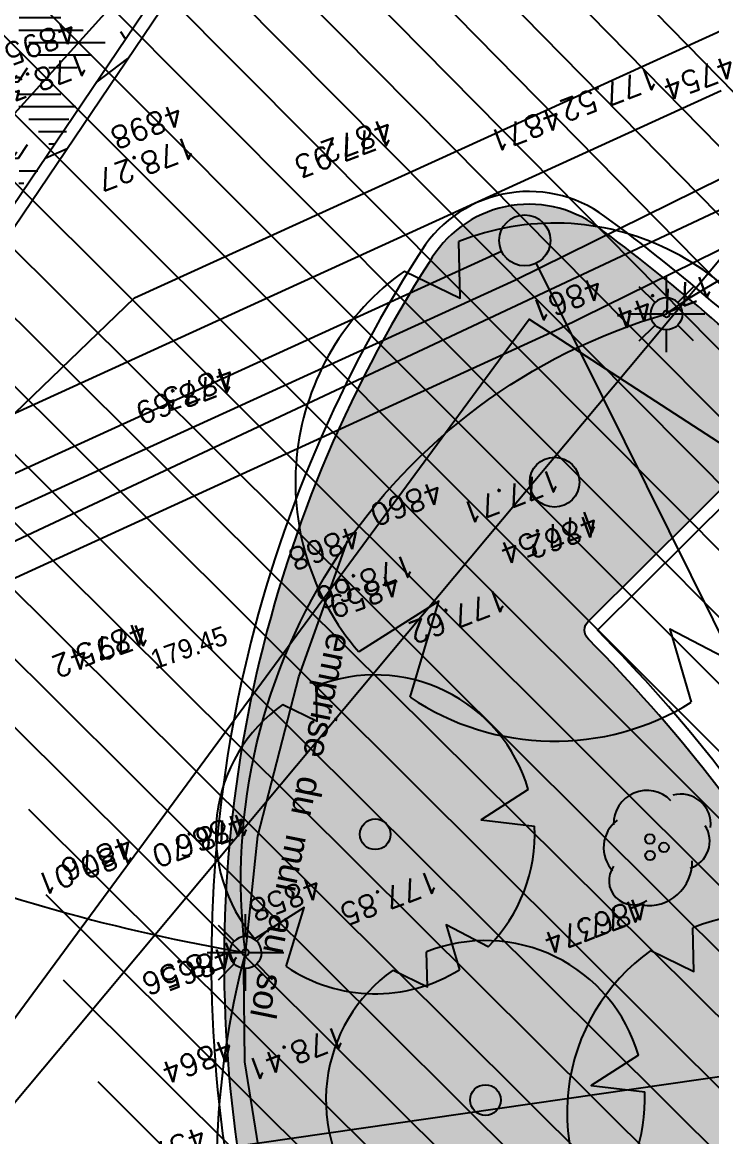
# Model space of a CAD drawing. Header units: centimetres. Extents: x 212517 to 243222, y -357108 to -330212.
# Drawn here: x 233002 to 234081, y -341884 to -340138 of the extents above; entities that cross this region are included whole.
import ezdxf
from ezdxf.enums import TextEntityAlignment as Align
from ezdxf.lldxf.tags import DXFTag

# ---------------------------------------------------------------- set-up
doc = ezdxf.new("R2010")
doc.units = ezdxf.units.CM
doc.layers.get('0').update_dxf_attribs({"color": 252})
for name, color, linetype in [('Fond topo - BAT_TXT', 252, 'Continuous'), ('Fond topo - CLO_MUR', 252, 'Continuous'), ('Fond topo - Z_500', 252, 'Continuous'), ('prlm-VRD', 2, 'Continuous'), ('SA - arbre', 252, 'Continuous'), ('SA - arbuste', 252, 'Continuous'), ('SA - bordure', 252, 'Continuous'), ('SA - CAB-réso', 252, 'Continuous'), ('SA - couvre sol', 252, 'Continuous'), ('SA - EBC', 252, 'Continuous'), ('SA - ECL-réso', 252, 'Eclairage public'), ('SA - EDF-réso', 252, 'Texte-BT'), ('SA - enrobé', 252, 'Continuous'), ('SA - EP-réso', 252, 'EP'), ('SA - EU-réso', 252, 'EU'), ('SA - EVMV', 252, 'Continuous'), ('SA - GAZ-réso', 252, 'Texte-GAZ'), ('SA - haie séparative', 252, 'Continuous'), ('SA - limite revêtement', 252, 'Continuous'), ('SA - muret béton', 252, 'Continuous'), ('SA - PTT-réso', 252, 'Texte-Telecom')]:
    doc.layers.add(name, color=color, linetype=linetype)
for name, color, linetype, plot in [('Fond topo - N', 252, 'Continuous', False), ('Fond topo - NCACHE', 252, 'Continuous', False), ('Fond topo - ZCACHE', 252, 'Continuous', False)]:
    doc.layers.add(name, color=color, linetype=linetype, plot=plot)
doc.layers.add('Fond topo - P', color=252, linetype='Continuous', lineweight=50)
doc.layers.add('Fond topo - VOI', color=252, linetype='Continuous', lineweight=25)
doc.styles.add('2000_ARIAL', font='arial.ttf', dxfattribs={"height": 0.400000006})
doc.styles.add('Arial', font='arial.ttf')
doc.styles.add('Lignes', font='arial.ttf', dxfattribs={"height": 0.35})
doc.styles.add('SIMPLEX', font='simplex_.ttf', dxfattribs={"height": 1.25})
tags = doc.linetypes.add('Eclairage public', pattern='A,5,-0.25,["ECL",Lignes,S=1,R=0,X=0,Y=-0.18],-1.25', length=6.5).pattern_tags.tags
tags[15:16] = [DXFTag(74, 4), DXFTag(75, 0), DXFTag(340, '0'), DXFTag(46, 0.0), DXFTag(50, 0.0), DXFTag(44, 0.0), DXFTag(45, 0.0)]
tags[4:5] = [DXFTag(74, 4), DXFTag(75, 0), DXFTag(340, '0'), DXFTag(46, 0.0), DXFTag(50, 0.0), DXFTag(44, 0.0), DXFTag(45, 0.0)]
tags = doc.linetypes.add('EP', pattern='A,5,-0.25,["EP",Lignes,S=1,R=0,X=0,Y=-0.18],-1.25', length=6.5).pattern_tags.tags
tags[15:16] = [DXFTag(74, 4), DXFTag(75, 0), DXFTag(340, '0'), DXFTag(46, 0.0), DXFTag(50, 0.0), DXFTag(44, 0.0), DXFTag(45, 0.0)]
tags[4:5] = [DXFTag(74, 4), DXFTag(75, 0), DXFTag(340, '0'), DXFTag(46, 0.0), DXFTag(50, 0.0), DXFTag(44, 0.0), DXFTag(45, 0.0)]
tags = doc.linetypes.add('EU', pattern='A,5,-0.25,["EU",Lignes,S=1,R=0,X=0,Y=-0.18],-1.25', length=6.5).pattern_tags.tags
tags[15:16] = [DXFTag(74, 4), DXFTag(75, 0), DXFTag(340, '0'), DXFTag(46, 0.0), DXFTag(50, 0.0), DXFTag(44, 0.0), DXFTag(45, 0.0)]
tags[4:5] = [DXFTag(74, 4), DXFTag(75, 0), DXFTag(340, '0'), DXFTag(46, 0.0), DXFTag(50, 0.0), DXFTag(44, 0.0), DXFTag(45, 0.0)]
tags = doc.linetypes.add('Texte-BT', pattern='A,5,-0.25,["BT",Lignes,S=1,R=0,X=0,Y=-0.18],-1.25', length=6.5).pattern_tags.tags
tags[15:16] = [DXFTag(74, 4), DXFTag(75, 0), DXFTag(340, '0'), DXFTag(46, 0.0), DXFTag(50, 0.0), DXFTag(44, 0.0), DXFTag(45, 0.0)]
tags[4:5] = [DXFTag(74, 4), DXFTag(75, 0), DXFTag(340, '0'), DXFTag(46, 0.0), DXFTag(50, 0.0), DXFTag(44, 0.0), DXFTag(45, 0.0)]
tags = doc.linetypes.add('Texte-GAZ', pattern='A,5,-0.25,["GAZ",Lignes,S=1,R=0,X=0,Y=-0.18],-1.25', length=6.5).pattern_tags.tags
tags[15:16] = [DXFTag(74, 4), DXFTag(75, 0), DXFTag(340, '0'), DXFTag(46, 0.0), DXFTag(50, 0.0), DXFTag(44, 0.0), DXFTag(45, 0.0)]
tags[4:5] = [DXFTag(74, 4), DXFTag(75, 0), DXFTag(340, '0'), DXFTag(46, 0.0), DXFTag(50, 0.0), DXFTag(44, 0.0), DXFTag(45, 0.0)]
tags = doc.linetypes.add('Texte-Telecom', pattern='A,5,-0.25,["TEL",Lignes,S=1,R=0,X=0,Y=-0.18],-1.25', length=6.5).pattern_tags.tags
tags[15:16] = [DXFTag(74, 4), DXFTag(75, 0), DXFTag(340, '0'), DXFTag(46, 0.0), DXFTag(50, 0.0), DXFTag(44, 0.0), DXFTag(45, 0.0)]
tags[4:5] = [DXFTag(74, 4), DXFTag(75, 0), DXFTag(340, '0'), DXFTag(46, 0.0), DXFTag(50, 0.0), DXFTag(44, 0.0), DXFTag(45, 0.0)]
pattern_1 = [(349.2763985886067, (-277130161.1279894, -473864756.7787022), (22.32856350872324, 117.9043497231417), [37.5000005625, -202.5000030375]), (79.27639858860677, (-277130147.3110734, -473864759.3953308), (-235.8086994462835, 44.65712701744649), [15.000000225, -105.000001575]), (79.27639858860677, (-277130138.0997961, -473864761.1397498), (-235.8086994462835, 44.65712701744649), [15.000000225, -105.000001575]), (79.27639858860677, (-277130142.7054347, -473864760.2675403), (-235.8086994462835, 44.65712701744649), [18.75000028125, -101.25000151875]), (112.9664661186067, (-277130151.916716, -473864758.5231205), (-191.1515722884832, 280.4658259369293), [12.00000018, -420.7461593111922]), (45.58633105860677, (-277130133.4941673, -473864762.0119574), (22.32856353476547, 117.9043498154048), [12.00000018, -420.7461593111923]), (45.58633105860677, (-277130124.2828801, -473864763.7563783), (22.32856353476547, 117.9043498154048), [26.00000039, -406.6661590999923]), (112.9664661186067, (-277130161.1279894, -473864756.7787022), (-191.1515722884832, 280.4658259369293), [26.00000039, -406.6661590999922]), (349.2763985886067, (-277130073.3609553, -473864750.4999832), (22.32856350872324, 117.9043497231417), [44.42455106636825, -195.5754525336318]), (349.2763985886067, (-277130085.1249766, -473864728.4255323), (22.32856350872324, 117.9043497231417), [82.81008944215131, -56.09585564143782, 43.07431864611476, -58.01973967029608]), (349.2763985886067, (-277130096.7337571, -473864706.3804808), (22.32856350872324, 117.9043497231417), [119.4799495921992, -46.28746189431191, 29.47870124218051, -44.75389087130835]), (349.2763985886067, (-277130108.4191755, -473864684.3209158), (22.32856350872324, 117.9043497231417), [100.4611429069171, -139.5388606930829]), (349.2763985886067, (-277130104.5097786, -473864665.2146754), (22.32856350872324, 117.9043497231417), [65.56973938354608, -174.4302642164539])]

# ---------------------------------------------------------------- blocks, each defined once
blk = doc.blocks.new('200')
at = {"linetype": 'Continuous', "lineweight": -2}
blk.add_circle((0, 0), 0.4, dxfattribs=at)
blk = doc.blocks.new('Candélabre', base_point=(-13.42592592600001, -9.391534390999993))
for points in [[(-13.67592592600001, -9.391534390999993, -1), (-13.17592592600001, -9.391534390999993), (-13.37592592600001, -9.391534390999993, 1), (-13.475925926, -9.391534390999993)], [(-13.67592592600001, -9.391534390999993, -1), (-13.17592592600001, -9.391534390999993), (-13.37592592600001, -9.391534390999993, 1), (-13.475925926, -9.391534390999993)], [(-13.67592592600001, -9.391534390999993), (-13.475925926, -9.391534390999993, 1), (-13.37592592600001, -9.391534390999993), (-13.17592592600001, -9.391534390999993, -1)], [(-13.67592592600001, -9.391534390999993), (-13.475925926, -9.391534390999993, 1), (-13.37592592600001, -9.391534390999993), (-13.17592592600001, -9.391534390999993, -1)]]:
    blk.add_hatch(color=250).paths.add_polyline_path(points)
at = {"linetype": 'Continuous', "flags": 128}
for points in [[(-13.42592592600001, -9.141534390999993), (-13.42592592600001, -8.791534391999988)], [(-13.60270262100001, -9.214757695999992), (-13.850189994, -8.967270322999994)], [(-13.24914923200001, -9.214757696999996), (-13.001661857, -8.96727032199999)], [(-14.02592592600001, -9.391534390999993), (-13.67592592600001, -9.391534390999993)], [(-13.17592592600001, -9.391534390999993), (-12.825925927, -9.391534390999993)], [(-13.85018999600001, -9.815798461), (-13.60270262200001, -9.568311086999998)], [(-13.00166185800001, -9.815798458999993), (-13.249149231, -9.568311085999994)], [(-13.42592592600001, -9.991534390999988), (-13.42592592600001, -9.641534390999993)]]:
    blk.add_lwpolyline(points, dxfattribs=at)
for points in [[(-13.67592592600001, -9.391534390999993), (-13.475925926, -9.391534390999993, -1), (-13.37592592600001, -9.391534390999993), (-13.17592592600001, -9.391534390999993, 1)], [(-13.67592592600001, -9.391534390999993), (-13.475925926, -9.391534390999993, 1), (-13.37592592600001, -9.391534390999993), (-13.17592592600001, -9.391534390999993, -1)]]:
    blk.add_lwpolyline(points, format="xyb", close=True, dxfattribs=at)
blk = doc.blocks.new('PTOPO')
at = {"layer": 'Fond topo - NCACHE', "style": 'SIMPLEX'}
blk.add_attdef('MAT', text='', height=0.34, dxfattribs=at).set_placement((0.09999999986030161, -0.09999999962747097), align=Align.TOP_LEFT)
at = {"layer": 'Fond topo - ZCACHE', "style": 'SIMPLEX'}
blk.add_attdef('ALT', (0.09999999986030161, 0.09999999962747097), '', height=0.34, dxfattribs=at)
blk = doc.blocks.new('A$C1F970F0F')
at = {"layer": 'SA - couvre sol'}
h = blk.add_hatch(dxfattribs=at)
h.set_pattern_fill('PELOUSE6', color=256, scale=20.0000003, angle=-10.72360141139323, style=0, pattern_type=2)
h.set_pattern_definition(pattern_1)
edge = h.paths.add_edge_path()
edge.add_line((6335.94766446562, 9057.906686490796), (5886.296276689526, 8604.502703298296))
edge.add_arc((5616.481459429435, 8872.084400683229), 380.000000511181, 206.2859037988976, 315.23808789982166, ccw=False)
edge.add_line((5275.775203212008, 8703.801165148123), (5210.549457039155, 8835.857218275589))
edge.add_line((5210.549457039155, 8835.857218275589), (6202.844797042428, 9326.887013697162))
edge.add_line((6202.844797042428, 9326.88701369716), (6335.947664465621, 9057.906686490795))
h = blk.add_hatch(dxfattribs=at)
h.set_pattern_fill('PELOUSE6', color=256, scale=20.0000003, angle=-10.72360141139323, style=0, pattern_type=2)
h.set_pattern_definition(pattern_1)
edge = h.paths.add_edge_path()
edge.add_arc((4686.17633280365, 6461.263957909795), 2929.999943103911, 34.48608965995057, 42.89962862937583)
edge.add_arc((6700.681395940306, 8333.233251919955), 179.999999986126, 42.89962847510776, 139.7693510133963)
edge.add_arc((8036.110016895354, 7056.094568132154), 2027.519382076243, 136.5878893291629, 177.4536643126465)
edge.add_line((6010.592568096673, 7146.171807559098), (6018.948373371913, 7145.931843945988))
edge.add_line((6018.948373371913, 7145.931843945988), (6030.66105542983, 6828.889455646445))
edge.add_line((6030.661055429829, 6828.889455646445), (6086.545484387591, 6513.581804602189))
edge.add_line((6086.545484387591, 6513.581804602189), (6198.444306795145, 6127.414684863436))
edge.add_line((6198.444306795145, 6127.414684863435), (6298.474729685709, 5856.208511224729))
edge.add_line((6298.474729685709, 5856.20851122473), (6412.911502342192, 5600.584971789341))
edge.add_line((6412.911502342192, 5600.58497178934), (6430.976089253624, 5561.150698599641))
edge.add_line((6430.976089253624, 5561.150698599641), (6391.541816136887, 5543.086111698089))
edge.add_line((6391.541816136887, 5543.086111698089), (6373.477229225455, 5582.520384887787))
edge.add_line((6373.477229225455, 5582.520384887787), (6385.636062437989, 5588.090268212786))
edge.add_line((6385.636062437989, 5588.090268212785), (6270.263852773479, 5845.803342882811))
edge.add_line((6270.263852773479, 5845.803342882812), (6260.946051039006, 5842.366608122313))
edge.add_line((6260.946051039007, 5842.366608122313), (6247.104147932258, 5879.895286746139))
edge.add_line((6247.104147932258, 5879.895286746139), (6256.486317609877, 5883.355762637208))
edge.add_line((6256.486317609876, 5883.355762637208), (6193.646684101131, 6053.728895531077))
edge.add_line((6193.64668410113, 6053.728895531078), (6224.942961944316, 5457.232163833863))
edge.add_line((6224.942961944316, 5457.232163833862), (6349.299166892059, 5359.882025415485))
edge.add_line((6349.29916689206, 5359.882025415484), (6631.131740746965, 5067.486222945057))
edge.add_line((6631.131740746965, 5067.486222945058), (7007.85703846356, 4662.392471667164))
edge.add_arc((6266.884495562824, 4074.377509715027), 945.9396940674151, 15.593354854106678, 38.434526739372416, ccw=False)
edge.add_line((7178.007696354092, 4328.653772497254), (7183.460765751301, 4267.538145496965))
edge.add_line((7183.460765751301, 4267.538145496964), (7669.186119522447, 4309.38338142006))
edge.add_line((7669.186119522446, 4309.383381420061), (7572.789861443083, 5439.941213907456))
edge.add_line((7572.789861443084, 5439.941213907456), (7073.641136563043, 5396.939554527152))
edge.add_line((7073.641136563043, 5396.939554527152), (7049.790845618051, 5685.959026753412))
edge.add_line((7049.790845618052, 5685.959026753411), (7549.313860756474, 5728.992931432434))
edge.add_arc((8316.594495169884, 5740.649924566463), 767.3691793620403, 180.3057384606458, 180.870405297152, ccw=False)
edge.add_line((7549.236240977923, 5736.555152486859), (7069.119661158346, 5822.525488846271))
edge.add_arc((7072.644821027429, 5842.212368796683), 19.99999985711144, 176.038037171249, 259.8481260634846, ccw=False)
edge.add_arc((8504.663289780396, 5743.031176354228), 1455.448990157917, 169.2799127558144, 176.0380375514712, ccw=False)
edge.add_arc((4686.176394906122, 6461.263910698351), 2429.999890929686, -10.61202557555735, -2.87348500570751)
edge.add_arc((7133.095811341383, 6338.443570199892), 20.00000020604537, 90.1409179801426, 177.126514438636, ccw=False)
edge.add_line((7133.046621735704, 6358.44350999165), (7614.451910480803, 6359.627511750571))
edge.add_arc((4808.667676000008, 6462.331267599114), 2807.663304587354, -2.096335715599202, 3.063663128893586)
edge.add_line((7612.31817326701, 6612.388327016001), (7134.702083077234, 6568.527275144537))
edge.add_arc((7132.873113816116, 6588.443471704308), 20.00000034913729, 182.9755633723495, 275.24694149338035, ccw=False)
edge.add_arc((4686.176253983268, 6461.263919471268), 2430.000032833829, 2.975562460078157, 14.66949649561051)
edge.add_arc((7056.312932851384, 7081.709150914684), 20.00000017546606, 105.4364946998268, 194.6694959608697, ccw=False)
edge.add_line((7050.989529879269, 7100.987672291234), (7513.850932238078, 7228.798181061445))
edge.add_arc((4661.509376136225, 6453.410151785248), 2955.855028348035, 15.2079308550242, 20.10997397197326)
edge.add_line((7437.158970696407, 7469.701584797454), (6987.694531252516, 7301.450674901103))
edge.add_arc((6980.682960577042, 7320.181341844977), 20.00000018748722, 200.5227063343824, 290.522704699226, ccw=False)
edge.add_arc((4686.301945798502, 6461.319648332696), 2429.862781547547, 20.52251332408417, 34.12876932729812)
edge.add_arc((6713.483443369026, 7834.969993664992), 18.89001674430282, 120.96134875829961, 213.2758309628496, ccw=False)
edge.add_line((6703.765290681826, 7851.168457730977), (7101.268859919588, 8120.247909627737))
at = {"layer": 'SA - EBC'}
h = blk.add_hatch(dxfattribs=at)
h.set_pattern_fill('_USER', color=256, scale=74.99999999999999, angle=-325.7236014113932, style=0, pattern_type=0)
h.set_pattern_definition([(34.27639858860678, (-277130161.1279894, -473864756.7787022), (-42.238928459823, 61.97477650275113), [])])
edge = h.paths.add_edge_path()
edge.add_line((5801.470568619522, -3162.013069131843), (4083.559282644929, -3271.123614088357))
edge.add_line((4083.559282644929, -3271.123614088356), (4014.481307725509, -3717.332461968055))
edge.add_line((4014.48130772551, -3717.332461968055), (3135.517961824245, -3810.19300101904))
edge.add_line((3135.517961824245, -3810.19300101904), (2274.245008604417, -3693.648081323564))
edge.add_line((2274.245008604417, -3693.648081323564), (1554.636776175834, -3420.099318784944))
edge.add_arc((2508.775769578408, -2315.674454232369), 1459.498372788833, 157.1868533427094, 229.1754823893534, ccw=False)
edge.add_arc((1966.013830892235, -2087.371785851423), 870.6752834691503, 94.3015183869224, 157.1868533106914, ccw=False)
edge.add_line((1900.708697991695, -1219.149067345796), (2859.239020416566, -1223.495634912559))
edge.add_arc((3100.860739749298, 1265.329539486049), 2500.526305395239, 264.4549516394795, 302.9422754293212)
edge.add_arc((4209.331858878893, -445.3369775435177), 462.1229708170858, 302.9422754305585, 376.8336969250394)
edge.add_arc((2214.122706379954, -1049.006753214115), 2546.655714682971, 16.8336969158998, 38.14703645440247)
edge.add_arc((3041.32627014761, -399.2990096244524), 1494.806919462396, 38.14703657403813, 72.97328584086019)
edge.add_line((3479.031970107599, 1029.988031775616), (2182.437305702805, 1414.38613606858))
edge.add_line((2182.437305702805, 1414.38613606858), (1056.590900019184, 1822.819186472099))
edge.add_arc((1766.412018482452, 3779.442320525911), 2081.398594438606, 212.7495497786225, 250.0603089288685, ccw=False)
edge.add_line((15.86575126143373, 2653.472571668582), (-104.0907319930869, 3091.26353710603))
edge.add_line((-104.0907319930869, 3091.26353710603), (-169.6986146466322, 3639.54836895815))
edge.add_line((-169.6986146466322, 3639.548368958149), (-35.58090533515337, 6158.014854826562))
edge.add_arc((-194.3533792400212, 7143.826589584332), 998.5156357593988, 279.1493507374978, 373.962283499627)
edge.add_arc((2392.201579171132, 7786.918955579627), 1666.786287877102, 172.6269749467245, 193.9622835974407, ccw=False)
edge.add_arc((-45.50651600643437, 8102.354993671941), 791.2455775503726, -7.373025019439765, 16.43829965925021)
edge.add_line((713.3969204091394, 8326.263765657093), (486.7428317772967, 9142.81155059313))
edge.add_line((486.7428317772967, 9142.811550593131), (1338.845530021721, 9564.23852196786))
edge.add_line((1338.845530021721, 9564.23852196786), (1632.623584095551, 8945.24637913095))
edge.add_line((1632.623584095551, 8945.246379130947), (1394.029444699765, 8829.874494032001))
edge.add_line((1394.029444699765, 8829.874494032001), (1731.997733793977, 8131.230781666551))
edge.add_arc((1233.216649704336, 7889.945865525577), 554.0766919865823, -19.640967550384175, 25.815335324856676, ccw=False)
edge.add_line((1755.055695752756, 7703.706797235046), (1558.214479468655, 6807.520788570679))
edge.add_line((1558.214479468655, 6807.52078857068), (1570.021725572625, 6609.158708993335))
edge.add_line((1570.021725572625, 6609.158708993335), (1852.913141606868, 5734.125706863067))
edge.add_line((1852.913141606869, 5734.125706863067), (2726.748207475315, 4020.986816292172))
edge.add_line((2726.748207475315, 4020.986816292172), (3802.352916265851, 4004.947770972833))
edge.add_arc((8355.58168857983, 5950.706307988518), 4951.552134169374, 203.138762427905, 230.8301436200186)
edge.add_arc((13583.66465597079, 12367.85935474512), 13228.79229856088, 230.8301435441083, 233.1638398044412)
edge.add_line((5652.622255943647, 1780.153648245416), (4998.697813068342, 1820.441475819727))
edge.add_line((4998.697813068342, 1820.441475819727), (4863.841220233488, 767.0816613875431))
edge.add_line((4863.841220233488, 767.0816613875434), (5595.355488733695, 631.185878681516))
edge.add_line((5595.355488733695, 631.1858786815158), (5852.747939948536, -2020.707044821664))
edge.add_line((5852.747939948536, -2020.707044821665), (5881.394298709887, -2966.563612924887))
edge.add_line((5881.394298709887, -2966.563612924887), (5801.470568619523, -3162.013069131842))
at = {"layer": 'SA - EVMV'}
h = blk.add_hatch(dxfattribs=at)
h.set_pattern_fill('_USER', color=256, scale=74.99999999999999, angle=-55.72360141139323, style=0, pattern_type=0)
h.set_pattern_definition([(304.2763985886068, (-277130161.1279894, -473864756.7787022), (61.97477650275113, 42.238928459823), [])])
h.paths.add_polyline_path([(6137.262643169798, 3161.503242351281), (5258.989506963931, 4651.014984356799), (5823.535050065982, 5411.828376675677), (6009.896409179055, 5810.580329425578), (6042.353956317322, 6037.937811191567), (5791.842057863324, 7412.226220178691), (5768.869517604411, 9187.383885517163), (6965.043931057882, 9781.279833201925), (7125.730307530321, 8202.475428701919), (7356.548247893039, 6578.483473019976), (7421.051285208732, 6215.102708379585), (8728.798868082513, 6201.995811803044), (8825.59209412568, 5455.189202343771), (8884.907463838514, 4910.231636065007), (8937.364138919358, 4349.844162727043), (8990.109761245629, 3720.436779551583), (8238.933497559277, 3575.005023445903)])
at = {"layer": 'SA - haie séparative'}
h = blk.add_hatch(dxfattribs=at)
h.set_pattern_fill('PAVES_EVERGREEN1', color=256, scale=30.0000012, angle=-10.72360141139323, style=0, pattern_type=2)
h.set_pattern_definition([(349.2763985886067, (-277130152.3634321, -473864750.8052154), (32.26715867605478, 9.155903067109474), [15.0000006, -15.0000006]), (79.27639858860677, (-277130152.3634321, -473864750.8052154), (-9.155903067109474, 32.26715867605478), [15.0000006, -15.0000006])])
edge = h.paths.add_edge_path()
edge.add_line((4990.89679075594, 7999.396356755975), (4901.352205441892, 7973.025785033769))
edge.add_arc((903.617784624736, 5442.82969453006), 4731.149200330352, -1.5300427940998134, 32.33002642540362, ccw=False)
edge.add_line((5633.080149498623, 5316.502756093607), (5316.285150292099, 5244.384433038985))
edge.add_line((5316.285150292098, 5244.384433038984), (5382.489440795282, 5073.187318998599))
edge.add_line((5382.489440795283, 5073.1873189986), (5271.06356636646, 4873.602356752104))
edge.add_line((5271.063566366459, 4873.602356752104), (5348.738899089572, 4827.757775327154))
edge.add_line((5348.738899089572, 4827.757775327153), (5481.681186514901, 5066.214502026171))
edge.add_line((5481.681186514902, 5066.214502026171), (5437.779338418259, 5179.73991923312))
edge.add_line((5437.779338418259, 5179.73991923312), (5721.570925949239, 5244.345021711062))
edge.add_arc((889.1521923548605, 5437.144658379866), 4836.263280332607, -2.284725396175156, 31.99193442340654)
at = {"layer": 'SA - muret béton'}
h = blk.add_hatch(dxfattribs=at)
h.set_pattern_fill('_USER', color=256, scale=25, angle=-143.4936667190104, style=0, pattern_type=0)
h.set_pattern_definition([(216.5063332809896, (-277130161.1279894, -473864756.7787022), (14.87279096815364, -20.09477765036497), [])])
edge = h.paths.add_edge_path()
edge.add_line((5193.061519410154, 8827.203445430448), (5257.843294998138, 8694.944152735037))
edge.add_arc((5616.481459358143, 8872.084400278642), 400.0000002941545, 206.2859037540927, 315.2380879514633)
edge.add_line((5900.497056554697, 8590.419456090678), (6360.210637578124, 9053.969607238887))
edge.add_line((6360.210637578124, 9053.969607238887), (6220.770168921872, 9335.75724747537))
edge.add_line((6220.770168921872, 9335.75724747537), (6202.844797042428, 9326.88701369716))
edge.add_line((6202.844797042428, 9326.88701369716), (6335.94766446562, 9057.906686490796))
edge.add_line((6335.94766446562, 9057.906686490796), (5886.296276689526, 8604.502703298296))
edge.add_arc((5616.481459400329, 8872.08440050106), 380.0000004035717, 206.2859037762143, 315.2380879224146, ccw=False)
edge.add_line((5275.775203212008, 8703.801165148123), (5210.549457039155, 8835.857218275589))
edge.add_line((5210.549457039155, 8835.857218275589), (5193.061519410154, 8827.203445430448))
at = {"layer": 'Fond topo - CLO_MUR', "ltscale": 2, "flags": 128}
blk.add_lwpolyline([(6412.911502342192, 5600.58497178934), (6225.44020551084, 6083.891259351703), (6161.982692235174, 6295.458445207491), (6035.505080035824, 6871.63074529832), (6047.038736581859, 7273.245671686665), (6072.090328797519, 7415.967244104614), (6132.521078990236, 7617.034198745414), (6242.157013779756, 7849.708256742851), (6356.442350283198, 8044.938410706075)], dxfattribs=at)
at = {"layer": 'Fond topo - VOI', "ltscale": 2, "flags": 128}
blk.add_lwpolyline([(5639.884015980822, 14282.76898646135), (6179.074060184528, 13730.4134533185, -0.005078430071305425), (6343.1483697738, 13545.11763264016, -0.01498965990198168), (6396.182976463164, 13480.14751606638, -0.008052881892180013), (6924.298623853121, 12768.62846445145, -0.02502080065405084), (7078.852120834868, 12528.76074308369, -0.01315237506544015), (7305.49723599993, 12109.95947007773, -0.01622344874307645), (7469.001968976629, 11760.20271195122, -0.0002441829907726637), (7504.611965031092, 11676.9913265394, -2.386900651964397e-05), (7868.449045659429, 10825.54154632405, -0.0004607339102045271), (8056.526262906224, 10384.2208908691, -0.0002713929879899899), (8374.720241644169, 9634.540919018482), (8900.918350322725, 8327.998671989055), (9181.050253584182, 7639.776394233361), (9227.846231822321, 7515.619963970066, -0.01912067303515585), (9430.073626438107, 6877.215983667462, -0.01912067306015491), (9582.936642438128, 6225.227902062202, -0.006135088442580186), (9621.373155263293, 6013.751243740732, -0.006135088374511259), (9654.60896875709, 5801.395117808072), (9743.87632691115, 5167.316416374032), (9926.38109093471, 3640.55347439608), (10105.54692394565, 2112.741898849393), (10117.19406944453, 2013.422494900099)], format="xyb", dxfattribs=at)
at = {"layer": 'SA - arbre', "ltscale": 3.900000095367432, "elevation": 9.999999999999998e-08, "flags": 128}
for points in [[(6522.826219397098, 8443.623298374661), (6600.640402271447, 8385.435214466224), (6615.134094410359, 8473.290528121104)], [(6407.165440671377, 7786.193281384651), (6479.639714203746, 7925.514620891628), (6341.454447253129, 7871.005954740452)], [(6921.618763371605, 7740.22692690546), (6826.597547527192, 7814.962854765819), (6838.458420795773, 7696.432475467456)]]:
    blk.add_lwpolyline(points, dxfattribs=at)
at = {"layer": 'SA - arbre', "ltscale": 2.400000095367432, "elevation": 9.999999999999998e-08, "flags": 128}
for points in [[(6209.415600361606, 7812.160900110503), (6257.30125135102, 7776.352848440014), (6266.22044651876, 7830.417656871174)], [(6562.17035908513, 7609.706256694535), (6480.66741371723, 7576.748071595408), (6561.041803665488, 7551.262098412384)], [(6138.239736597263, 7407.588581950142), (6182.83928947291, 7493.324790868392), (6097.802202107219, 7459.780996301412)], [(6454.826396667156, 7379.30159453739), (6396.351802281632, 7425.292934799343), (6403.650801217529, 7352.351162959623)], [(6301.529226544246, 7371.121102117972), (6349.414877533661, 7335.313050447483), (6358.33407271873, 7389.377858970147)], [(6654.28398526777, 7168.666458702004), (6572.78103989987, 7135.708273602876), (6653.155429865457, 7110.222300511357)]]:
    blk.add_lwpolyline(points, dxfattribs=at)
at = {"layer": 'SA - arbre', "ltscale": 3, "elevation": 9.999999999999998e-08, "flags": 128}
blk.add_lwpolyline([(6703.889152616388, 7326.045783454116), (6763.746216351597, 7281.285718795209), (6774.895210328602, 7348.866729425663)], dxfattribs=at)
at = {"layer": 'SA - arbre', "ltscale": 3.900000095367432}
blk.add_circle((6692.24411858516, 8074.928590994773), 38.99999999999999, dxfattribs=at)
at = {"layer": 'SA - arbre', "ltscale": 2.400000095367432}
for centre in [(6313.672769074645, 7585.271849396737), (6405.786395274614, 7144.232051495712)]:
    blk.add_circle(centre, 24, dxfattribs=at)
at = {"layer": 'SA - arbre', "ltscale": 3.900000095367432}
for start, end in [(5.615758544138957, 100.9551486135385), (114.6790985122949, 210.1704842050026), (225.3651125949154, 291.1217116398345)]:
    blk.add_arc((6692.24411858516, 8074.928590994773), 405.7559995999999, start, end, dxfattribs=at)
at = {"layer": 'SA - arbre', "ltscale": 2.400000095367432}
for centre, start, end in [((6313.672769074645, 7585.271849396737), 5.615758488842114, 100.955148599448), ((6313.672769074645, 7585.271849396737), 114.6790985122949, 210.1704842142537), ((6313.672769074645, 7585.271849396737), 304.4232597303638, 352.1717179394186), ((6313.672769074645, 7585.271849396737), 225.3651126157317, 291.1217116165674), ((6405.786395274614, 7144.232051495712), 5.615758488842114, 100.9551486386206), ((6405.786395274614, 7144.232051495712), 114.6790985122949, 210.1704842142537), ((6405.786395274614, 7144.232051495712), 304.4232597303638, 352.1717179394186)]:
    blk.add_arc(centre, 249.6959998, start, end, dxfattribs=at)
at = {"layer": 'SA - arbre', "ltscale": 3}
for start, end in [(5.615758540538556, 100.9551486135385), (114.6790985122949, 210.1704842142537)]:
    blk.add_arc((6834.210613526231, 7042.434470034699), 312.1199996999999, start, end, dxfattribs=at)
at = {"layer": 'SA - arbuste'}
for centre in [(6734.777671081219, 7497.97901437924), (6730.434411143072, 7472.619244583068), (6754.07064803833, 7481.004522430767)]:
    blk.add_circle(centre, 7.5, dxfattribs=at)
at = {"layer": 'SA - arbuste', "ltscale": 0.800000011920929}
for centre, radius, start, end in [((6734.637799190987, 7522.473422402685), 52.09335999999999, 32.9049446683259, 171.1222226947237), ((6786.645335910042, 7511.758872881008), 47.1596, 342.9842594908044, 94.63470461757107), ((6714.141508144851, 7488.165570740835), 53.97568, 116.3248627154267, 211.8320555073776), ((6782.478855559806, 7485.50508557475), 44.59584, 277.8831336434853, 22.28760147896251), ((6697.037400604202, 7438.93260227108), 37.90984, 133.2696686351559, 293.7521365895177), ((6726.076408245718, 7463.16909507314), 68.40896, 251.0377365793105, 350.7437825594993)]:
    blk.add_arc(centre, radius, start, end, dxfattribs=at)
at = {"layer": 'SA - bordure', "elevation": 9.999999999999998e-08, "flags": 128}
for points in [[(7132.873113495158, 6588.443471385939, 0.05106874003880187), (7056.312932571319, 7081.70915106251), (7538.311832372427, 7214.804121296649, 0.02476009810036266), (7448.94962701597, 7495.470609850445), (6980.682960525053, 7320.181341570459, 0.05928958460944116), (6715.044223976334, 7834.652031656822), (7129.292994216798, 8114.885499401262, 0.03793102981102866), (6847.190858420812, 8469.376475711182, 0.448929176355109), (6548.359163801135, 8462.840109695195, 0.1802867996624689), (5990.566606092258, 7146.026651659193)], [(7112.900078199147, 6587.405270960267, 0.05106873993652463), (7036.964878374047, 7076.644292085395, -0.4102981154760822), (7050.989529879269, 7100.987672291234), (7513.850932238078, 7228.798181061446, 0.02139245977515587), (7437.158970696407, 7469.701584797454), (6987.694531252517, 7301.450674901103, -0.414213559319059), (6961.952293898334, 7313.169770692741, 0.05928958515797771), (6698.482036738202, 7823.440700306689, -0.4143014340460295), (6703.837862160664, 7851.217581934368), (7101.439003088359, 8120.189162500496, 0.03624201714342074), (6832.535076851582, 8455.767356556842, 0.4497716766601062), (6563.260279393329, 8449.48916243595, 0.1803551462315874), (6010.547304919031, 7145.148202407152)]]:
    blk.add_lwpolyline(points, format="xyb", dxfattribs=at)
at = {"layer": 'SA - CAB-réso', "elevation": 9.999999999999998e-08, "flags": 128}
blk.add_lwpolyline([(9014.566115532376, 5048.241415424802), (8935.120619844252, 5117.710327440671, 0.09087497859259484), (7884.217388677309, 8639.080483669284), (7390.957962306487, 8489.118687360493), (6744.657857395806, 8309.685335149781), (5510.16022878775, 8004.412141119001, -0.2977231239250334), (5322.276951186663, 8053.934497477404), (4664.375473358868, 8848.007762671477), (4607.934646767239, 8916.130654775085, -0.05564552141704502), (4601.847878495041, 8925.4066386004, -0.366069999527649), (4649.300719062125, 9125.990703585443, -0.04315299786015206), (4656.642997819594, 9130.496374459515), (5002.349724613518, 9303.567502575448)], format="xyb", dxfattribs=at)
at = {"layer": 'SA - ECL-réso', "ltscale": 0.75, "elevation": 9.999999999999998e-08, "flags": 128}
for points in [[(4211.594348059567, 8772.167149153966), (4211.742566942583, 8772.23947841391), (4458.098792356445, 8892.458806755378, -0.3350513344847375), (4584.328483363927, 8847.803473250202), (4616.809952052048, 8808.599022837241), (5042.739307290758, 8294.511237273231), (5065.860419526081, 8087.691896436278, 0.1072676414993963), (6079.62296544096, 7441.030052417758, 0.2368363260151426), (6098.936805357072, 6241.185489291573, 0.1580303819712795), (6250.104878546203, 5203.553497180955, 0.3075812875445359), (5573.995894290247, 4399.350074270247, -0.71596019287391), (4660.231672516651, 3896.44953452052, 0.2668949414258047), (3495.140036089631, 3613.301397804965)], [(6079.62296544096, 7441.030052417758, -0.3688612105616934), (6913.385655810405, 8301.411355391892, -0.2546205328853831), (7642.34312649104, 8261.403504809092, -0.3073365536668565), (7868.785195376819, 7813.239566180241), (7870.647024769974, 7808.418928214736, -0.2495718796976199), (8349.543965804514, 6710.082718887611), (8349.52215911393, 6706.768986087925, -0.2136977009206384), (8597.694043863183, 5436.308932903066, -0.1946918286475566), (8695.712197281699, 4241.317790546431, -0.1897251175918905), (8808.86411701403, 3013.531902418893)]]:
    blk.add_lwpolyline(points, format="xyb", dxfattribs=at)
at = {"layer": 'SA - EDF-réso', "ltscale": 0.75, "flags": 128}
blk.add_lwpolyline([(5046.041507878794, 9213.655717316133), (4705.842430657141, 9043.341883282965, 0.3265561905725837), (4689.011295135912, 8974.949602441502), (4724.158320367117, 8932.527881266633), (5390.903404342826, 8127.79024660607, 0.3397143820577853), (5481.62072387948, 8100.372783806983), (6689.813242292834, 8397.587277643175), (7825.402460721983, 8713.943948785622), (7825.402460875883, 8713.943948472113)], format="xyb", dxfattribs=at)
at = {"layer": 'SA - enrobé'}
for points in [[(5900.497056554697, 8590.419456090678), (6360.210637578124, 9053.969607238887), (7370.412407968218, 8625.864014690866), (6911.799090041725, 9536.10230415287), (7010.70128525668, 9585.742926046769), (7020.781452921752, 9564.310513012775), (7026.744363143154, 9567.115009892732), (7262.580432867897, 9105.719912583041), (7291.122638515357, 9119.14398292848), (7342.762054097051, 9009.348459506178), (7434.067245025048, 9026.616541510186), (7377.912303133283, 8937.40151477274), (7468.942843266607, 8745.166350041736), (4686.176285657987, 6461.263924183753)], [(4688.35858653882, 6461.895392988572), (6700.681395911883, 8333.233252020125), (8036.110024208943, 7056.094562955612), (5990.566606092258, 7146.026651659193)]]:
    blk.add_lwpolyline(points, dxfattribs=at)
at = {"layer": 'SA - EP-réso', "ltscale": 0.75, "elevation": 9.999999999999998e-08, "flags": 128}
blk.add_lwpolyline([(5476.364211503751, 8238.86248018827), (7062.779799533959, 8629.316296148285)], dxfattribs=at)
at = {"layer": 'SA - EU-réso', "ltscale": 0.75, "elevation": 9.999999999999998e-08, "flags": 128}
for points in [[(5482.389323083076, 8151.964781955548), (6677.866005415715, 8446.13893599544)], [(6727.763208986407, 8417.020677996366), (7862.330741037192, 4370.375687025537)]]:
    blk.add_lwpolyline(points, dxfattribs=at)
at = {"layer": 'SA - GAZ-réso', "ltscale": 0.75, "elevation": 9.999999999999998e-08, "flags": 128}
blk.add_lwpolyline([(3937.753347925169, 7064.93969893315), (6099.762754711684, 8481.140260751581), (7456.981142001667, 8814.392517415643), (7497.083307229105, 9121.29084679752)], dxfattribs=at)
at = {"layer": 'SA - muret béton', "elevation": 9.999999999999998e-08, "flags": 128}
blk.add_lwpolyline([(5193.061519410154, 8827.203445430448), (5257.843294998138, 8694.944152735037, 0.5147698931340355), (5900.497056554697, 8590.419456090678), (6360.210637578124, 9053.969607238887), (6220.770168921872, 9335.75724747537), (6202.844797042428, 9326.88701369716), (6335.94766446562, 9057.906686490796), (5886.296276689526, 8604.502703298296, -0.5147698928515984), (5275.775203212008, 8703.801165148123), (5210.549457039155, 8835.857218275589)], format="xyb", close=True, dxfattribs=at)
at = {"layer": 'SA - PTT-réso', "ltscale": 0.75, "flags": 128}
blk.add_lwpolyline([(5024.732854121656, 9258.85757003701), (4679.02612732773, 9085.786441921076, 0.3660700020447789), (4646.436661017153, 8948.030144574235), (5360.694660402774, 8085.93574160302, 0.2969984209989454), (5496.125569404907, 8052.450295171806), (7229.35082296638, 8498.247780616877, 0.3250922358221628), (7350.71844574773, 8652.91698662518, -0.1846671562784535), (7456.02052386487, 8745.633429343034), (7775.56419515513, 8873.871529833821)], format="xyb", dxfattribs=at)
at = {"layer": 'Fond topo - P', "ltscale": 2}
ref = blk.add_blockref('PTOPO', (6101.455209444974, 8886.215860184268), dxfattribs=dict(at, xscale=99.99999999999994, yscale=99.99999999999994, zscale=99.99999999999994, rotation=190.0656205306617))
ref.add_attrib('MAT', '4895', dxfattribs={"layer": 'Fond topo - N', "color": 0, "ltscale": 2, "height": 33.99999999999999, "rotation": 190.0656204987762, "style": 'SIMPLEX'}).set_placement((6089.861367613074, 8894.31418293463), align=Align.TOP_LEFT)
ref.add_attrib('ALT', '178.37', (6093.356886721823, 8874.622018370914), dxfattribs={"layer": 'Fond topo - Z_500', "color": 0, "ltscale": 2, "height": 33.99999999999999, "rotation": 190.0656204987762, "style": 'SIMPLEX'})
ref = blk.add_blockref('PTOPO', (6241.089600679985, 8726.593491219195), dxfattribs=dict(at, xscale=99.99999999999994, yscale=99.99999999999994, zscale=99.99999999999994, rotation=190.0656205306617))
ref.add_attrib('MAT', '4898', dxfattribs={"layer": 'Fond topo - N', "color": 0, "ltscale": 2, "height": 33.99999999999999, "rotation": 190.0656204987762, "style": 'SIMPLEX'}).set_placement((6229.495758848085, 8734.691813969554), align=Align.TOP_LEFT)
ref.add_attrib('ALT', '178.27', (6232.991277922177, 8714.99964922283), dxfattribs={"layer": 'Fond topo - Z_500', "color": 0, "ltscale": 2, "height": 33.99999999999999, "rotation": 190.0656204987762, "style": 'SIMPLEX'})
ref = blk.add_blockref('PTOPO', (6559.450161214526, 8643.629545837739), dxfattribs=dict(at, xscale=99.99999999999994, yscale=99.99999999999994, zscale=99.99999999999994, rotation=190.0656205306617))
ref.add_attrib('MAT', '4872', dxfattribs={"layer": 'Fond topo - N', "color": 0, "ltscale": 2, "height": 33.99999999999999, "rotation": 190.0656204987762, "style": 'SIMPLEX'}).set_placement((6547.856319382627, 8651.727868588097), align=Align.TOP_LEFT)
ref.add_attrib('ALT', '177.93', (6541.137145727334, 8678.195550791192), dxfattribs={"layer": 'Fond topo - Z_500', "color": 0, "ltscale": 2, "height": 33.99999999999999, "rotation": 190.0656204987762, "style": 'SIMPLEX'})
ref = blk.add_blockref('PTOPO', (6822.417771388057, 8611.665492256658), dxfattribs=dict(at, xscale=99.99999999999994, yscale=99.99999999999994, zscale=99.99999999999994, rotation=190.0656205306617))
ref.add_attrib('MAT', '4871', dxfattribs={"layer": 'Fond topo - N', "color": 0, "ltscale": 2, "height": 33.99999999999999, "rotation": 190.0656204987762, "style": 'SIMPLEX'}).set_placement((6810.823929521499, 8619.763814824006), align=Align.TOP_LEFT)
ref.add_attrib('ALT', '177.52', (6965.595741776104, 8686.803562382462), dxfattribs={"layer": 'Fond topo - Z_500', "color": 0, "ltscale": 2, "height": 33.99999999999999, "rotation": 190.0656204987762, "style": 'SIMPLEX'})
ref = blk.add_blockref('PTOPO', (7104.984149900894, 8640.294858547431), dxfattribs=dict(at, xscale=99.99999999999994, yscale=99.99999999999994, zscale=99.99999999999994, rotation=190.0656205306617))
ref.add_attrib('MAT', '4754', dxfattribs={"layer": 'Fond topo - N', "color": 0, "ltscale": 2, "height": 33.99999999999999, "rotation": 190.0656204987762, "style": 'SIMPLEX'}).set_placement((7093.390308091871, 8648.393181293457), align=Align.TOP_LEFT)
ref.add_attrib('ALT', '177.24', (7232.648563931339, 8651.35731402357), dxfattribs={"layer": 'Fond topo - Z_500', "color": 0, "ltscale": 2, "height": 33.99999999999999, "rotation": 190.0656204987762, "style": 'SIMPLEX'})
ref = blk.add_blockref('PTOPO', (6836.472709660694, 8337.692571538235), dxfattribs=dict(at, xscale=99.99999999999994, yscale=99.99999999999994, zscale=99.99999999999994, rotation=190.0656205306617))
ref.add_attrib('MAT', '4861', dxfattribs={"layer": 'Fond topo - N', "color": 0, "ltscale": 2, "height": 33.99999999999999, "rotation": 190.0656204987762, "style": 'SIMPLEX'}).set_placement((6824.878867828794, 8345.790894288595), align=Align.TOP_LEFT)
ref.add_attrib('ALT', '177.44', (6990.35429956148, 8351.309617583725), dxfattribs={"layer": 'Fond topo - Z_500', "color": 0, "ltscale": 2, "height": 33.99999999999999, "rotation": 190.0656204987762, "style": 'SIMPLEX'})
ref = blk.add_blockref('PTOPO', (6244.661275864916, 8308.890843101877), dxfattribs=dict(at, xscale=99.99999999999994, yscale=99.99999999999994, zscale=99.99999999999994, rotation=190.0656205306617))
ref.add_attrib('MAT', '4873', dxfattribs={"layer": 'Fond topo - N', "color": 0, "ltscale": 2, "height": 33.99999999999999, "rotation": 190.0656204987762, "style": 'SIMPLEX'}).set_placement((6233.067434015687, 8316.98916576073), align=Align.TOP_LEFT)
ref.add_attrib('ALT', '178.69', (6224.239989645446, 8344.987608267045), dxfattribs={"layer": 'Fond topo - Z_500', "color": 0, "ltscale": 2, "height": 33.99999999999999, "rotation": 190.0656204987762, "style": 'SIMPLEX'})
ref = blk.add_blockref('PTOPO', (6530.432120299181, 8070.549536436582), dxfattribs=dict(at, xscale=99.99999999999994, yscale=99.99999999999994, zscale=99.99999999999994, rotation=190.0656205306617))
ref.add_attrib('MAT', '4860', dxfattribs={"layer": 'Fond topo - N', "color": 0, "ltscale": 2, "height": 33.99999999999999, "rotation": 190.0656204987762, "style": 'SIMPLEX'}).set_placement((6518.838278449953, 8078.647859095436), align=Align.TOP_LEFT)
ref.add_attrib('ALT', '177.71', (6697.497721388606, 8096.509415269193), dxfattribs={"layer": 'Fond topo - Z_500', "color": 0, "ltscale": 2, "height": 33.99999999999999, "rotation": 190.0656204987762, "style": 'SIMPLEX'})
ref = blk.add_blockref('PTOPO', (6391.733616265077, 8026.109566373345), dxfattribs=dict(at, xscale=99.99999999999994, yscale=99.99999999999994, zscale=99.99999999999994, rotation=190.0656205306617))
ref.add_attrib('MAT', '4868', dxfattribs={"layer": 'Fond topo - N', "color": 0, "ltscale": 2, "height": 33.99999999999999, "rotation": 190.0656204987762, "style": 'SIMPLEX'}).set_placement((6380.139774456055, 8034.207889119371), align=Align.TOP_LEFT)
ref.add_attrib('ALT', '178.66', (6448.405314716903, 8007.721818233135), dxfattribs={"layer": 'Fond topo - Z_500', "color": 0, "ltscale": 2, "height": 33.99999999999999, "rotation": 190.0656204987762, "style": 'SIMPLEX'})
ref = blk.add_blockref('PTOPO', (6761.324154303945, 7974.765796751857), dxfattribs=dict(at, xscale=99.99999999999994, yscale=99.99999999999994, zscale=99.99999999999994, rotation=190.0656205306617))
ref.add_attrib('MAT', '4862', dxfattribs={"layer": 'Fond topo - N', "color": 0, "ltscale": 2, "height": 33.99999999999999, "rotation": 190.0656204987762, "style": 'SIMPLEX'}).set_placement((6749.730312345881, 7982.864119336535), align=Align.TOP_LEFT)
ref.add_attrib('ALT', '177.54', (6744.591483633893, 8023.096358809536), dxfattribs={"layer": 'Fond topo - Z_500', "color": 0, "ltscale": 2, "height": 33.99999999999999, "rotation": 190.0656204987762, "style": 'SIMPLEX'})
ref = blk.add_blockref('PTOPO', (6036.02985662786, 7939.963412174775), dxfattribs=dict(at, xscale=99.99999999999994, yscale=99.99999999999994, zscale=99.99999999999994, rotation=190.0656205306617))
ref.add_attrib('MAT', '4875', dxfattribs={"layer": 'Fond topo - N', "color": 0, "ltscale": 2, "height": 33.99999999999999, "rotation": 190.0656204987762, "style": 'SIMPLEX'}).set_placement((6024.43601479596, 7948.061734925135), align=Align.TOP_LEFT)
ref.add_attrib('ALT', '179.42', (6021.636065475864, 7979.338989245148), dxfattribs={"layer": 'Fond topo - Z_500', "color": 0, "ltscale": 2, "height": 33.99999999999999, "rotation": 190.0656204987762, "style": 'SIMPLEX'})
ref = blk.add_blockref('PTOPO', (6439.239595021995, 7940.5523123284), dxfattribs=dict(at, xscale=99.99999999999994, yscale=99.99999999999994, zscale=99.99999999999994, rotation=190.0656205306617))
ref.add_attrib('MAT', '4859', dxfattribs={"layer": 'Fond topo - N', "color": 0, "ltscale": 2, "height": 33.99999999999999, "rotation": 190.0656204987762, "style": 'SIMPLEX'}).set_placement((6427.645753190096, 7948.65063507876), align=Align.TOP_LEFT)
ref.add_attrib('ALT', '177.62', (6580.56557013886, 7927.546937508769), dxfattribs={"layer": 'Fond topo - Z_500', "color": 0, "ltscale": 2, "height": 33.99999999999999, "rotation": 190.0656204987762, "style": 'SIMPLEX'})
ref = blk.add_blockref('PTOPO', (5951.18912340106, 7614.856450552473), dxfattribs=dict(at, xscale=99.99999999999994, yscale=99.99999999999994, zscale=99.99999999999994, rotation=190.0656205306617))
ref.add_attrib('MAT', '4876', dxfattribs={"layer": 'Fond topo - N', "color": 0, "ltscale": 2, "height": 33.99999999999999, "rotation": 190.0656204987762, "style": 'SIMPLEX'}).set_placement((5939.595281569159, 7622.954773302831), align=Align.TOP_LEFT)
ref.add_attrib('ALT', '180.01', (5935.143182888778, 7648.674277587917), dxfattribs={"layer": 'Fond topo - Z_500', "color": 0, "ltscale": 2, "height": 33.99999999999999, "rotation": 190.0656204987762, "style": 'SIMPLEX'})
ref = blk.add_blockref('PTOPO', (6132.521078990236, 7617.034198745414), dxfattribs=dict(at, xscale=99.99999999999994, yscale=99.99999999999994, zscale=99.99999999999994, rotation=190.0656205306617))
ref.add_attrib('MAT', '4866', dxfattribs={"layer": 'Fond topo - N', "color": 0, "ltscale": 2, "height": 33.99999999999999, "rotation": 190.0656204987762, "style": 'SIMPLEX'}).set_placement((6120.927237129225, 7625.132521216924), align=Align.TOP_LEFT)
ref.add_attrib('ALT', '178.70', (6120.851938241154, 7658.221863571195), dxfattribs={"layer": 'Fond topo - Z_500', "color": 0, "ltscale": 2, "height": 33.99999999999999, "rotation": 190.0656204987762, "style": 'SIMPLEX'})
ref = blk.add_blockref('PTOPO', (6228.835152708126, 7497.40035038208), dxfattribs=dict(at, xscale=99.99999999999994, yscale=99.99999999999994, zscale=99.99999999999994, rotation=190.0656205306617))
ref.add_attrib('MAT', '4858', dxfattribs={"layer": 'Fond topo - N', "color": 0, "ltscale": 2, "height": 33.99999999999999, "rotation": 190.0656204987762, "style": 'SIMPLEX'}).set_placement((6217.241310876227, 7505.498673132438), align=Align.TOP_LEFT)
ref.add_attrib('ALT', '177.85', (6393.168783001635, 7514.030876761529), dxfattribs={"layer": 'Fond topo - Z_500', "color": 0, "ltscale": 2, "height": 33.99999999999999, "rotation": 190.0656204987762, "style": 'SIMPLEX'})
ref = blk.add_blockref('PTOPO', (6072.090328797519, 7415.967244104614), dxfattribs=dict(at, xscale=99.99999999999994, yscale=99.99999999999994, zscale=99.99999999999994, rotation=190.0656205306617))
ref.add_attrib('MAT', '4865', dxfattribs={"layer": 'Fond topo - N', "color": 0, "ltscale": 2, "height": 33.99999999999999, "rotation": 190.0656204987762, "style": 'SIMPLEX'}).set_placement((6060.49648696562, 7424.065566854974), align=Align.TOP_LEFT)
ref.add_attrib('ALT', '178.56', (6067.897989280053, 7464.603300378452), dxfattribs={"layer": 'Fond topo - Z_500', "color": 0, "ltscale": 2, "height": 33.99999999999999, "rotation": 190.0656204987762, "style": 'SIMPLEX'})
ref = blk.add_blockref('PTOPO', (6725.949116888778, 7371.101932924163), dxfattribs=dict(at, xscale=99.99999999999994, yscale=99.99999999999994, zscale=99.99999999999994, rotation=190.0656205306617))
ref.add_attrib('MAT', '4863', dxfattribs={"layer": 'Fond topo - N', "color": 0, "ltscale": 2, "height": 33.99999999999999, "rotation": 190.0656204987762, "style": 'SIMPLEX'}).set_placement((6714.355275045096, 7379.200255487177), align=Align.TOP_LEFT)
ref.add_attrib('ALT', '177.74', (6698.269841084267, 7410.673226531388), dxfattribs={"layer": 'Fond topo - Z_500', "color": 0, "ltscale": 2, "height": 33.99999999999999, "rotation": 190.0656204987762, "style": 'SIMPLEX'})
ref = blk.add_blockref('PTOPO', (6047.038736581859, 7273.245671686665), dxfattribs=dict(at, xscale=99.99999999999994, yscale=99.99999999999994, zscale=99.99999999999994, rotation=190.0656205306617))
ref.add_attrib('MAT', '4864', dxfattribs={"layer": 'Fond topo - N', "color": 0, "ltscale": 2, "height": 33.99999999999999, "rotation": 190.0656204987762, "style": 'SIMPLEX'}).set_placement((6035.44489473263, 7281.343994345519), align=Align.TOP_LEFT)
ref.add_attrib('ALT', '178.41', (6204.403253328754, 7302.427495826951), dxfattribs={"layer": 'Fond topo - Z_500', "color": 0, "ltscale": 2, "height": 33.99999999999999, "rotation": 190.0656204987762, "style": 'SIMPLEX'})
ref = blk.add_blockref('PTOPO', (5979.594389737894, 7145.947120731422), dxfattribs=dict(at, xscale=99.99999999999994, yscale=99.99999999999994, zscale=99.99999999999994, rotation=190.0656205306617))
ref.add_attrib('MAT', '4576', dxfattribs={"layer": 'Fond topo - N', "color": 0, "ltscale": 2, "height": 33.99999999999999, "rotation": 190.0656204987762, "style": 'SIMPLEX'}).set_placement((5968.000547905994, 7154.04544348178), align=Align.TOP_LEFT)
ref.add_attrib('ALT', '180.75', (5971.496067049402, 7134.353279101078), dxfattribs={"layer": 'Fond topo - Z_500', "color": 0, "ltscale": 2, "height": 33.99999999999999, "rotation": 190.0656204987762, "style": 'SIMPLEX'})
at = {"layer": 'SA - ECL-réso', "linetype": 'ByBlock', "xscale": 99.99999999999999, "yscale": 99.99999999999999, "zscale": 99.99999999999999, "rotation": 349.2763985886067}
for p in [(6913.385655810405, 8301.411355391892), (6079.62296544096, 7441.030052417758)]:
    blk.add_blockref('Candélabre', p, dxfattribs=at)
at = {"layer": 'SA - EU-réso', "linetype": 'ByBlock', "xscale": 99.99999999999999, "yscale": 99.99999999999999, "zscale": 99.99999999999999, "rotation": 349.2763985886067}
blk.add_blockref('200', (6716.917359696523, 8455.662660764838), dxfattribs=at)
at = {"layer": 'Fond topo - BAT_TXT', "style": '2000_ARIAL'}
blk.add_text('emprise  du  mur  au  sol', height=39.99999999999999, rotation=247.8100069517949, dxfattribs=at).set_placement((6300.123425605495, 7912.088262044917))
at = {"layer": 'SA - limite revêtement', "style": 'Arial', "width": 0.9545000195503235}
blk.add_text('179.45', height=30.3030599, rotation=8.527239688517623, dxfattribs=at).set_placement((6022.623313773829, 7902.940745620706))

msp = doc.modelspace()

# ---------------------------------------------------------------- block references
at = {"layer": 'prlm-VRD', "rotation": 10.72360141139323}
msp.add_blockref('A$C1F970F0F', (228762.2467792132, -350037.5300254133), dxfattribs=at)

doc.saveas('drawing.dxf')
